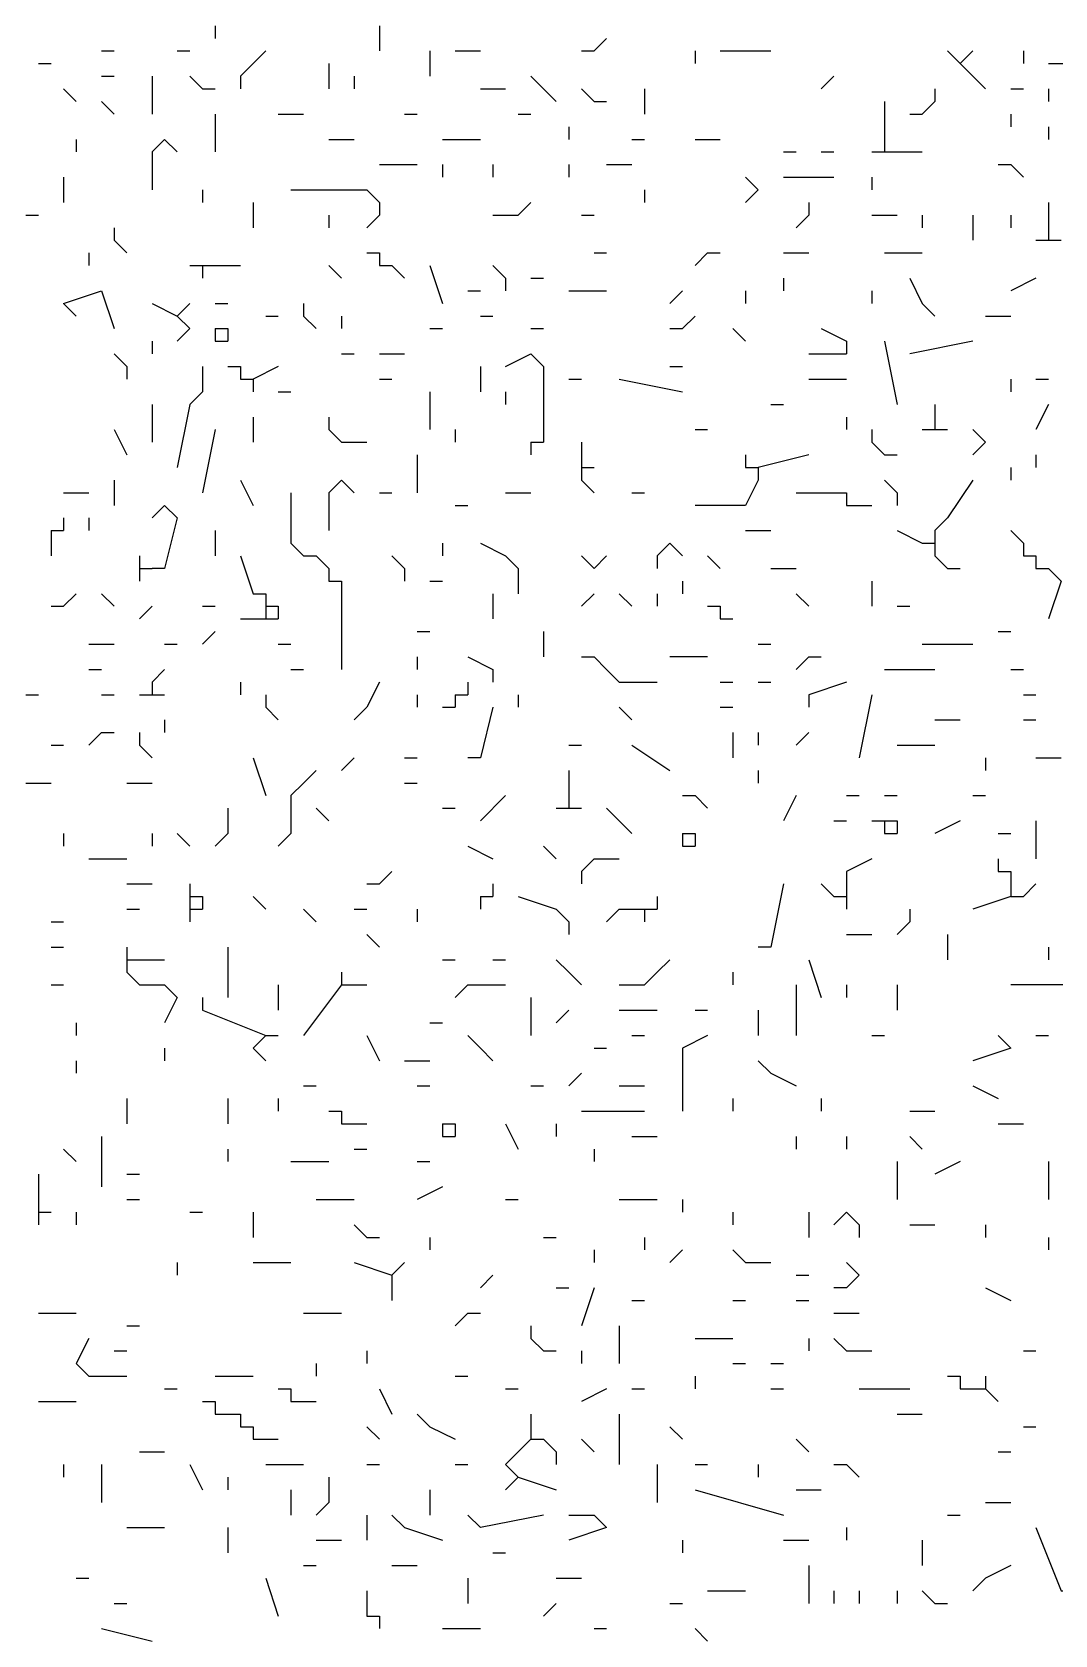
# Model space of a CAD drawing. Header units: inches. Extents: x 0 to 7.16, y 0 to 9.76.
# Drawn here: x 1.645 to 2.455, y 4.625 to 5.895 of the extents above; entities that cross this region are included whole.
import ezdxf

# ---------------------------------------------------------------- set-up
doc = ezdxf.new("R2010")
doc.units = ezdxf.units.IN
doc.header["$MEASUREMENT"] = 0

# ---------------------------------------------------------------- blocks, each defined once
blk = doc.blocks.new('drevoo')
at = {"linetype": 'Continuous'}
for points in [[(182.9402, -561.7101), (182.9402, -561.7201)], [(183.0702, -561.7101), (183.0702, -561.7301)], [(183.2502, -561.7201), (183.2402, -561.7301)], [(182.8502, -561.7301), (182.8602, -561.7301)], [(182.9102, -561.7301), (182.9202, -561.7301)], [(182.9802, -561.7301), (182.9702, -561.7401)], [(183.1102, -561.7301), (183.1102, -561.7501)], [(183.1302, -561.7301), (183.1502, -561.7301)], [(183.2302, -561.7301), (183.2402, -561.7301)], [(183.3202, -561.7301), (183.3202, -561.7401)], [(183.3402, -561.7301), (183.3802, -561.7301)], [(183.5202, -561.7301), (183.5302, -561.7401)], [(183.5402, -561.7301), (183.5302, -561.7401)], [(183.5802, -561.7301), (183.5802, -561.7401)], [(182.8002, -561.7401), (182.8102, -561.7401)], [(182.9702, -561.7401), (182.9602, -561.7501)], [(183.0302, -561.7401), (183.0302, -561.7601)], [(183.5302, -561.7401), (183.5402, -561.7501)], [(183.6002, -561.7401), (183.6202, -561.7401)], [(182.8502, -561.7501), (182.8602, -561.7501)], [(182.8902, -561.7501), (182.8902, -561.7801)], [(182.9202, -561.7501), (182.9302, -561.7601)], [(182.9602, -561.7501), (182.9602, -561.7601)], [(183.0502, -561.7501), (183.0502, -561.7601)], [(183.1902, -561.7501), (183.2002, -561.7601)], [(183.4302, -561.7501), (183.4202, -561.7601)], [(183.5402, -561.7501), (183.5502, -561.7601)], [(182.8202, -561.7601), (182.8302, -561.7701)], [(182.8502, -561.7701), (182.8602, -561.7801)], [(182.9302, -561.7601), (182.9402, -561.7601)], [(183.1502, -561.7601), (183.1702, -561.7601)], [(183.2002, -561.7601), (183.2102, -561.7701)], [(183.2302, -561.7601), (183.2402, -561.7701)], [(183.2402, -561.7701), (183.2502, -561.7701)], [(183.2802, -561.7601), (183.2802, -561.7801)], [(183.4702, -561.7701), (183.4702, -561.8001)], [(183.5102, -561.7701), (183.5002, -561.7801)], [(183.5102, -561.7601), (183.5102, -561.7701)], [(183.5702, -561.7601), (183.5802, -561.7601)], [(183.6002, -561.7601), (183.6002, -561.7701)], [(182.9402, -561.7801), (182.9402, -561.8101)], [(182.9902, -561.7801), (183.0102, -561.7801)], [(183.0902, -561.7801), (183.1002, -561.7801)], [(183.1802, -561.7801), (183.1902, -561.7801)], [(183.4902, -561.7801), (183.5002, -561.7801)], [(183.5702, -561.7801), (183.5702, -561.7901)], [(183.2202, -561.7901), (183.2202, -561.8001)], [(183.6002, -561.7901), (183.6002, -561.8001)], [(182.8302, -561.8001), (182.8302, -561.8101)], [(182.9002, -561.8001), (182.8902, -561.8101)], [(182.9002, -561.8001), (182.9102, -561.8101)], [(183.0302, -561.8001), (183.0502, -561.8001)], [(183.1202, -561.8001), (183.1502, -561.8001)], [(183.2702, -561.8001), (183.2802, -561.8001)], [(183.3202, -561.8001), (183.3402, -561.8001)], [(183.4702, -561.8001), (183.4702, -561.8101)], [(182.8902, -561.8101), (182.8902, -561.8401)], [(183.0702, -561.8201), (183.1002, -561.8201)], [(183.1202, -561.8201), (183.1202, -561.8301)], [(183.1602, -561.8201), (183.1602, -561.8301)], [(183.2202, -561.8201), (183.2202, -561.8301)], [(183.2502, -561.8201), (183.2702, -561.8201)], [(183.3902, -561.8101), (183.4002, -561.8101)], [(183.4202, -561.8101), (183.4302, -561.8101)], [(183.4602, -561.8101), (183.4702, -561.8101)], [(183.4702, -561.8101), (183.4802, -561.8101)], [(183.4802, -561.8101), (183.5002, -561.8101)], [(183.5602, -561.8201), (183.5702, -561.8201)], [(183.5702, -561.8201), (183.5802, -561.8301)], [(182.8202, -561.8301), (182.8202, -561.8501)], [(183.3602, -561.8301), (183.3702, -561.8401)], [(183.3902, -561.8301), (183.4302, -561.8301)], [(183.4602, -561.8301), (183.4602, -561.8401)], [(182.9302, -561.8401), (182.9302, -561.8501)], [(183.0002, -561.8401), (183.0602, -561.8401), (183.0702, -561.8501), (183.0702, -561.8601)], [(183.2802, -561.8401), (183.2802, -561.8501)], [(183.3702, -561.8401), (183.3602, -561.8501)], [(182.7902, -561.8601), (182.8002, -561.8601)], [(182.9702, -561.8501), (182.9702, -561.8701)], [(183.0302, -561.8601), (183.0302, -561.8701)], [(183.0702, -561.8601), (183.0602, -561.8701)], [(183.1602, -561.8601), (183.1802, -561.8601)], [(183.1902, -561.8501), (183.1802, -561.8601)], [(183.2302, -561.8601), (183.2402, -561.8601)], [(183.4102, -561.8601), (183.4002, -561.8701)], [(183.4102, -561.8501), (183.4102, -561.8601)], [(183.4602, -561.8601), (183.4802, -561.8601)], [(183.5002, -561.8601), (183.5002, -561.8701)], [(183.5402, -561.8601), (183.5402, -561.8801)], [(183.5702, -561.8601), (183.5702, -561.8701)], [(183.6002, -561.8501), (183.6002, -561.8701)], [(182.8602, -561.8701), (182.8602, -561.8801)], [(183.6002, -561.8701), (183.6002, -561.8801)], [(182.8602, -561.8801), (182.8702, -561.8901)], [(183.5902, -561.8801), (183.6002, -561.8801)], [(183.6002, -561.8801), (183.6102, -561.8801)], [(182.8402, -561.8901), (182.8402, -561.9001)], [(183.0602, -561.8901), (183.0702, -561.8901)], [(183.0702, -561.8901), (183.0702, -561.9001)], [(183.2402, -561.8901), (183.2502, -561.8901)], [(183.3302, -561.8901), (183.3202, -561.9001)], [(183.3302, -561.8901), (183.3402, -561.8901)], [(183.3902, -561.8901), (183.4102, -561.8901)], [(183.4702, -561.8901), (183.5002, -561.8901)], [(182.9202, -561.9001), (182.9302, -561.9001)], [(182.9302, -561.9001), (182.9302, -561.9101)], [(182.9302, -561.9001), (182.9402, -561.9001)], [(182.9402, -561.9001), (182.9602, -561.9001)], [(183.0302, -561.9001), (183.0402, -561.9101)], [(183.0702, -561.9001), (183.0802, -561.9001)], [(183.0802, -561.9001), (183.0902, -561.9101)], [(183.1102, -561.9001), (183.1202, -561.9301)], [(183.1602, -561.9001), (183.1702, -561.9101)], [(183.1702, -561.9101), (183.1702, -561.9201)], [(183.1902, -561.9101), (183.2002, -561.9101)], [(183.3902, -561.9101), (183.3902, -561.9201)], [(183.4902, -561.9101), (183.5002, -561.9301)], [(183.5902, -561.9101), (183.5702, -561.9201)], [(182.8302, -561.9401), (182.8202, -561.9301), (182.8502, -561.9201), (182.8602, -561.9501)], [(183.1402, -561.9201), (183.1502, -561.9201)], [(183.2202, -561.9201), (183.2502, -561.9201)], [(183.3102, -561.9201), (183.3002, -561.9301)], [(183.3602, -561.9201), (183.3602, -561.9301)], [(183.4602, -561.9201), (183.4602, -561.9301)], [(182.8902, -561.9301), (182.9102, -561.9401)], [(182.9202, -561.9301), (182.9102, -561.9401)], [(182.9402, -561.9301), (182.9502, -561.9301)], [(183.0102, -561.9301), (183.0102, -561.9401)], [(183.5002, -561.9301), (183.5102, -561.9401)], [(182.9102, -561.9401), (182.9202, -561.9501)], [(182.9802, -561.9401), (182.9902, -561.9401)], [(183.0102, -561.9401), (183.0202, -561.9501)], [(183.0402, -561.9401), (183.0402, -561.9501)], [(183.1502, -561.9401), (183.1602, -561.9401)], [(183.3202, -561.9401), (183.3102, -561.9501)], [(183.5502, -561.9401), (183.5702, -561.9401)], [(182.8902, -561.9601), (182.8902, -561.9701)], [(182.9202, -561.9501), (182.9102, -561.9601)], [(182.9402, -561.9501), (182.9402, -561.9601)], [(182.9402, -561.9501), (182.9502, -561.9501)], [(182.9402, -561.9601), (182.9502, -561.9601)], [(182.9502, -561.9501), (182.9502, -561.9601)], [(183.1102, -561.9501), (183.1202, -561.9501)], [(183.1902, -561.9501), (183.2002, -561.9501)], [(183.3002, -561.9501), (183.3102, -561.9501)], [(183.3502, -561.9501), (183.3602, -561.9601)], [(183.4202, -561.9501), (183.4402, -561.9601)], [(183.4402, -561.9601), (183.4402, -561.9701)], [(183.4702, -561.9601), (183.4802, -562.0101)], [(183.5402, -561.9601), (183.4902, -561.9701)], [(182.8602, -561.9701), (182.8702, -561.9801)], [(183.0402, -561.9701), (183.0502, -561.9701)], [(183.0702, -561.9701), (183.0902, -561.9701)], [(183.1702, -561.9801), (183.1902, -561.9701), (183.2002, -561.9801), (183.2002, -562.0301)], [(183.4102, -561.9701), (183.4302, -561.9701)], [(183.4302, -561.9701), (183.4402, -561.9701)], [(182.8702, -561.9801), (182.8702, -561.9901)], [(182.9302, -561.9801), (182.9302, -562.0001)], [(182.9502, -561.9801), (182.9602, -561.9801)], [(182.9602, -561.9801), (182.9602, -561.9901)], [(182.9902, -561.9801), (182.9702, -561.9901)], [(183.1502, -561.9801), (183.1502, -562.0001)], [(183.3002, -561.9801), (183.3102, -561.9801)], [(182.9302, -562.0001), (182.9202, -562.0101)], [(182.9602, -561.9901), (182.9702, -561.9901)], [(182.9702, -561.9901), (182.9702, -562.0001)], [(182.9902, -562.0001), (183.0002, -562.0001)], [(183.0702, -561.9901), (183.0802, -561.9901)], [(183.1102, -562.0001), (183.1102, -562.0301)], [(183.1702, -562.0001), (183.1702, -562.0101)], [(183.2202, -561.9901), (183.2302, -561.9901)], [(183.2602, -561.9901), (183.3102, -562.0001)], [(183.4102, -561.9901), (183.4402, -561.9901)], [(183.5702, -561.9901), (183.5702, -562.0001)], [(183.5902, -561.9901), (183.6002, -561.9901)], [(182.8902, -562.0101), (182.8902, -562.0401)], [(182.9202, -562.0101), (182.9102, -562.0601)], [(183.3802, -562.0101), (183.3902, -562.0101)], [(183.5102, -562.0101), (183.5102, -562.0201)], [(183.6002, -562.0101), (183.5902, -562.0301)], [(182.9702, -562.0201), (182.9702, -562.0401)], [(183.0302, -562.0201), (183.0302, -562.0301)], [(183.4402, -562.0201), (183.4402, -562.0301)], [(183.5102, -562.0201), (183.5102, -562.0301)], [(182.8602, -562.0301), (182.8702, -562.0501)], [(182.9402, -562.0301), (182.9302, -562.0801)], [(183.0302, -562.0301), (183.0402, -562.0401)], [(183.1302, -562.0301), (183.1302, -562.0401)], [(183.2002, -562.0301), (183.2002, -562.0401)], [(183.3202, -562.0301), (183.3302, -562.0301)], [(183.4602, -562.0301), (183.4602, -562.0401)], [(183.5002, -562.0301), (183.5102, -562.0301)], [(183.5102, -562.0301), (183.5202, -562.0301)], [(183.5402, -562.0301), (183.5502, -562.0401)], [(183.0402, -562.0401), (183.0602, -562.0401)], [(183.1002, -562.0501), (183.1002, -562.0801)], [(183.1902, -562.0401), (183.1902, -562.0501)], [(183.1902, -562.0401), (183.2002, -562.0401)], [(183.2302, -562.0401), (183.2302, -562.0501)], [(183.2302, -562.0501), (183.2302, -562.0601)], [(183.3602, -562.0501), (183.3602, -562.0601)], [(183.4102, -562.0501), (183.3702, -562.0601)], [(183.4602, -562.0401), (183.4702, -562.0501)], [(183.4702, -562.0501), (183.4802, -562.0501)], [(183.5502, -562.0401), (183.5402, -562.0501)], [(183.5902, -562.0501), (183.5902, -562.0601)], [(183.2302, -562.0601), (183.2302, -562.0701)], [(183.2302, -562.0601), (183.2402, -562.0601)], [(183.3602, -562.0601), (183.3702, -562.0601)], [(183.3702, -562.0601), (183.3702, -562.0701)], [(183.5702, -562.0601), (183.5702, -562.0701)], [(182.8602, -562.0701), (182.8602, -562.0901)], [(182.9602, -562.0701), (182.9702, -562.0901)], [(183.0402, -562.0701), (183.0302, -562.0801)], [(183.0402, -562.0701), (183.0502, -562.0801)], [(183.2302, -562.0701), (183.2402, -562.0801)], [(183.3702, -562.0701), (183.3602, -562.0901), (183.3202, -562.0901)], [(183.4702, -562.0701), (183.4802, -562.0801)], [(183.5402, -562.0701), (183.5202, -562.1001)], [(182.8202, -562.0801), (182.8402, -562.0801)], [(183.0002, -562.0801), (183.0002, -562.1201)], [(183.0302, -562.0801), (183.0302, -562.1101)], [(183.0702, -562.0801), (183.0802, -562.0801)], [(183.1702, -562.0801), (183.1902, -562.0801)], [(183.2702, -562.0801), (183.2802, -562.0801)], [(183.4002, -562.0801), (183.4302, -562.0801)], [(183.4302, -562.0801), (183.4402, -562.0801)], [(183.4402, -562.0801), (183.4402, -562.0901)], [(183.4802, -562.0801), (183.4802, -562.0901)], [(182.8202, -562.1001), (182.8202, -562.1101)], [(182.8402, -562.1001), (182.8402, -562.1101)], [(182.9002, -562.0901), (182.9102, -562.1001), (182.9002, -562.1401), (182.8902, -562.1401)], [(182.9002, -562.0901), (182.8902, -562.1001)], [(183.1302, -562.0901), (183.1402, -562.0901)], [(183.4402, -562.0901), (183.4502, -562.0901)], [(183.4502, -562.0901), (183.4602, -562.0901)], [(183.5202, -562.1001), (183.5102, -562.1101)], [(182.8102, -562.1101), (182.8102, -562.1201)], [(182.8102, -562.1101), (182.8202, -562.1101)], [(182.9402, -562.1101), (182.9402, -562.1301)], [(183.3602, -562.1101), (183.3802, -562.1101)], [(183.4802, -562.1101), (183.5002, -562.1201)], [(183.5102, -562.1101), (183.5102, -562.1201)], [(183.5702, -562.1101), (183.5802, -562.1201)], [(182.8102, -562.1201), (182.8102, -562.1301)], [(183.0002, -562.1201), (183.0102, -562.1301)], [(183.1202, -562.1201), (183.1202, -562.1301)], [(183.1502, -562.1201), (183.1702, -562.1301)], [(183.3002, -562.1201), (183.2902, -562.1301)], [(183.3002, -562.1201), (183.3102, -562.1301)], [(183.5002, -562.1201), (183.5102, -562.1201)], [(183.5102, -562.1201), (183.5102, -562.1301)], [(183.5802, -562.1201), (183.5802, -562.1301)], [(182.8802, -562.1301), (182.8802, -562.1401)], [(182.9602, -562.1301), (182.9702, -562.1601)], [(183.0102, -562.1301), (183.0202, -562.1301)], [(183.0202, -562.1301), (183.0302, -562.1401)], [(183.0802, -562.1301), (183.0902, -562.1401)], [(183.1702, -562.1301), (183.1802, -562.1401)], [(183.2302, -562.1301), (183.2402, -562.1401)], [(183.2502, -562.1301), (183.2402, -562.1401)], [(183.2902, -562.1301), (183.2902, -562.1401)], [(183.3302, -562.1301), (183.3402, -562.1401)], [(183.5102, -562.1301), (183.5202, -562.1401)], [(183.5802, -562.1301), (183.5902, -562.1301)], [(183.5902, -562.1301), (183.5902, -562.1401)], [(182.8802, -562.1401), (182.8802, -562.1501)], [(182.8802, -562.1401), (182.8902, -562.1401)], [(183.0302, -562.1401), (183.0302, -562.1501)], [(183.0302, -562.1501), (183.0402, -562.1501)], [(183.0402, -562.1501), (183.0402, -562.1601)], [(183.0902, -562.1401), (183.0902, -562.1501)], [(183.1102, -562.1501), (183.1202, -562.1501)], [(183.1802, -562.1401), (183.1802, -562.1601)], [(183.3102, -562.1501), (183.3102, -562.1601)], [(183.3802, -562.1401), (183.4002, -562.1401)], [(183.4602, -562.1501), (183.4602, -562.1701)], [(183.5202, -562.1401), (183.5302, -562.1401)], [(183.5902, -562.1401), (183.6002, -562.1401)], [(183.6002, -562.1401), (183.6102, -562.1501)], [(183.6102, -562.1501), (183.6002, -562.1801)], [(182.8302, -562.1601), (182.8202, -562.1701)], [(182.8502, -562.1601), (182.8602, -562.1701)], [(182.9702, -562.1601), (182.9802, -562.1601)], [(182.9802, -562.1601), (182.9802, -562.1701)], [(183.0402, -562.1601), (183.0402, -562.2201)], [(183.1602, -562.1601), (183.1602, -562.1801)], [(183.2402, -562.1601), (183.2302, -562.1701)], [(183.2602, -562.1601), (183.2702, -562.1701)], [(183.2902, -562.1601), (183.2902, -562.1701)], [(183.4002, -562.1601), (183.4102, -562.1701)], [(182.8102, -562.1701), (182.8202, -562.1701)], [(182.8902, -562.1701), (182.8802, -562.1801)], [(182.9302, -562.1701), (182.9402, -562.1701)], [(182.9802, -562.1701), (182.9802, -562.1801)], [(182.9802, -562.1701), (182.9902, -562.1701)], [(182.9902, -562.1701), (182.9902, -562.1801)], [(183.3302, -562.1701), (183.3402, -562.1701)], [(183.3402, -562.1701), (183.3402, -562.1801)], [(183.4802, -562.1701), (183.4902, -562.1701)], [(182.9402, -562.1901), (182.9302, -562.2001)], [(182.9602, -562.1801), (182.9702, -562.1801)], [(182.9702, -562.1801), (182.9802, -562.1801)], [(182.9802, -562.1801), (182.9902, -562.1801)], [(183.1002, -562.1901), (183.1102, -562.1901)], [(183.2002, -562.1901), (183.2002, -562.2101)], [(183.3402, -562.1801), (183.3502, -562.1801)], [(183.5602, -562.1901), (183.5702, -562.1901)], [(182.8402, -562.2001), (182.8602, -562.2001)], [(182.9002, -562.2001), (182.9102, -562.2001)], [(182.9902, -562.2001), (183.0002, -562.2001)], [(183.3702, -562.2001), (183.3802, -562.2001)], [(183.5002, -562.2001), (183.5402, -562.2001)], [(183.1002, -562.2101), (183.1002, -562.2201)], [(183.1402, -562.2101), (183.1602, -562.2201), (183.1602, -562.2301)], [(183.2302, -562.2101), (183.2402, -562.2101)], [(183.2402, -562.2101), (183.2502, -562.2201)], [(183.3302, -562.2101), (183.3002, -562.2101)], [(183.4102, -562.2101), (183.4002, -562.2201)], [(183.4102, -562.2101), (183.4202, -562.2101)], [(182.8402, -562.2201), (182.8502, -562.2201)], [(182.9002, -562.2201), (182.8902, -562.2301)], [(183.0002, -562.2201), (183.0102, -562.2201)], [(183.2502, -562.2201), (183.2602, -562.2301)], [(183.4702, -562.2201), (183.5102, -562.2201)], [(183.5702, -562.2201), (183.5802, -562.2201)], [(182.7902, -562.2401), (182.8002, -562.2401)], [(182.8502, -562.2401), (182.8602, -562.2401)], [(182.8802, -562.2401), (182.8902, -562.2401)], [(182.8902, -562.2301), (182.8902, -562.2401)], [(182.8902, -562.2401), (182.9002, -562.2401)], [(182.9602, -562.2301), (182.9602, -562.2401)], [(182.9802, -562.2401), (182.9802, -562.2501)], [(183.0702, -562.2301), (183.0602, -562.2501)], [(183.1002, -562.2401), (183.1002, -562.2501)], [(183.1302, -562.2401), (183.1302, -562.2501)], [(183.1302, -562.2401), (183.1402, -562.2401)], [(183.1402, -562.2301), (183.1402, -562.2401)], [(183.1802, -562.2401), (183.1802, -562.2501)], [(183.2602, -562.2301), (183.2902, -562.2301)], [(183.3402, -562.2301), (183.3502, -562.2301)], [(183.3702, -562.2301), (183.3802, -562.2301)], [(183.4402, -562.2301), (183.4102, -562.2401), (183.4102, -562.2501)], [(183.4602, -562.2401), (183.4502, -562.2901)], [(183.5802, -562.2401), (183.5902, -562.2401)], [(182.9802, -562.2501), (182.9902, -562.2601)], [(183.0602, -562.2501), (183.0502, -562.2601)], [(183.1202, -562.2501), (183.1302, -562.2501)], [(183.1602, -562.2501), (183.1502, -562.2901), (183.1402, -562.2901)], [(183.2602, -562.2501), (183.2702, -562.2601)], [(183.3402, -562.2501), (183.3502, -562.2501)], [(182.9002, -562.2601), (182.9002, -562.2701)], [(183.5102, -562.2601), (183.5302, -562.2601)], [(183.5802, -562.2601), (183.5902, -562.2601)], [(182.8502, -562.2701), (182.8402, -562.2801)], [(182.8502, -562.2701), (182.8602, -562.2701)], [(182.8802, -562.2701), (182.8802, -562.2801)], [(183.3502, -562.2701), (183.3502, -562.2901)], [(183.3702, -562.2701), (183.3702, -562.2801)], [(183.4102, -562.2701), (183.4002, -562.2801)], [(182.8102, -562.2801), (182.8202, -562.2801)], [(182.8802, -562.2801), (182.8902, -562.2901)], [(182.9702, -562.2901), (182.9802, -562.3201)], [(183.0502, -562.2901), (183.0402, -562.3001)], [(183.0902, -562.2901), (183.1002, -562.2901)], [(183.2202, -562.2801), (183.2302, -562.2801)], [(183.2702, -562.2801), (183.3002, -562.3001)], [(183.4802, -562.2801), (183.5102, -562.2801)], [(183.5502, -562.2901), (183.5502, -562.3001)], [(183.5902, -562.2901), (183.6102, -562.2901)], [(183.0202, -562.3001), (183.0102, -562.3101)], [(183.2202, -562.3001), (183.2202, -562.3201)], [(183.3702, -562.3001), (183.3702, -562.3101)], [(182.7902, -562.3101), (182.8102, -562.3101)], [(182.8702, -562.3101), (182.8902, -562.3101)], [(183.0102, -562.3101), (183.0002, -562.3201)], [(183.0902, -562.3101), (183.1002, -562.3101)], [(182.9502, -562.3301), (182.9502, -562.3501)], [(183.0002, -562.3201), (183.0002, -562.3501)], [(183.0202, -562.3301), (183.0302, -562.3401)], [(183.1202, -562.3301), (183.1302, -562.3301)], [(183.1702, -562.3201), (183.1502, -562.3401)], [(183.2102, -562.3301), (183.2202, -562.3301)], [(183.2202, -562.3201), (183.2202, -562.3301)], [(183.2202, -562.3301), (183.2302, -562.3301)], [(183.2502, -562.3301), (183.2602, -562.3401)], [(183.3102, -562.3201), (183.3202, -562.3201)], [(183.3202, -562.3201), (183.3302, -562.3301)], [(183.4002, -562.3201), (183.3902, -562.3401)], [(183.4402, -562.3201), (183.4502, -562.3201)], [(183.4702, -562.3201), (183.4802, -562.3201)], [(183.5402, -562.3201), (183.5502, -562.3201)], [(183.2602, -562.3401), (183.2702, -562.3501)], [(183.4302, -562.3401), (183.4402, -562.3401)], [(183.4602, -562.3401), (183.4702, -562.3401)], [(183.4702, -562.3401), (183.4702, -562.3501)], [(183.4702, -562.3401), (183.4802, -562.3401)], [(183.4802, -562.3401), (183.4802, -562.3501)], [(183.5302, -562.3401), (183.5102, -562.3501)], [(183.5902, -562.3401), (183.5902, -562.3701)], [(182.8202, -562.3501), (182.8202, -562.3601)], [(182.8902, -562.3501), (182.8902, -562.3601)], [(182.9102, -562.3501), (182.9202, -562.3601)], [(182.9502, -562.3501), (182.9402, -562.3601)], [(183.0002, -562.3501), (182.9902, -562.3601)], [(183.3102, -562.3501), (183.3102, -562.3601)], [(183.3102, -562.3501), (183.3202, -562.3501)], [(183.3202, -562.3501), (183.3202, -562.3601)], [(183.4702, -562.3501), (183.4802, -562.3501)], [(183.5602, -562.3501), (183.5702, -562.3501)], [(183.1402, -562.3601), (183.1602, -562.3701)], [(183.2002, -562.3601), (183.2102, -562.3701)], [(183.3102, -562.3601), (183.3202, -562.3601)], [(182.8402, -562.3701), (182.8702, -562.3701)], [(183.0802, -562.3801), (183.0702, -562.3901)], [(183.2402, -562.3701), (183.2302, -562.3801)], [(183.2302, -562.3801), (183.2302, -562.3901)], [(183.2402, -562.3701), (183.2602, -562.3701)], [(183.4602, -562.3701), (183.4402, -562.3801), (183.4402, -562.3901)], [(183.5602, -562.3701), (183.5602, -562.3801)], [(183.5602, -562.3801), (183.5702, -562.3801)], [(183.5702, -562.3801), (183.5702, -562.3901)], [(182.8702, -562.3901), (182.8902, -562.3901)], [(182.9202, -562.3901), (182.9202, -562.4001)], [(183.0602, -562.3901), (183.0702, -562.3901)], [(183.1602, -562.3901), (183.1602, -562.4001)], [(183.3902, -562.3901), (183.3802, -562.4401), (183.3702, -562.4401)], [(183.4202, -562.3901), (183.4302, -562.4001)], [(183.4402, -562.3901), (183.4402, -562.4001)], [(183.5702, -562.3901), (183.5702, -562.4001)], [(183.5902, -562.3901), (183.5802, -562.4001)], [(182.9202, -562.4001), (182.9202, -562.4101)], [(182.9202, -562.4001), (182.9302, -562.4001)], [(182.9302, -562.4001), (182.9302, -562.4101)], [(182.9702, -562.4001), (182.9802, -562.4101)], [(183.1502, -562.4001), (183.1502, -562.4101)], [(183.1502, -562.4001), (183.1602, -562.4001)], [(183.1802, -562.4001), (183.2102, -562.4101)], [(183.2902, -562.4001), (183.2902, -562.4101)], [(183.4302, -562.4001), (183.4402, -562.4001)], [(183.4402, -562.4001), (183.4402, -562.4101)], [(183.5702, -562.4001), (183.5402, -562.4101)], [(183.5702, -562.4001), (183.5802, -562.4001)], [(182.8702, -562.4101), (182.8802, -562.4101)], [(182.9202, -562.4101), (182.9202, -562.4201)], [(182.9202, -562.4101), (182.9302, -562.4101)], [(183.0102, -562.4101), (183.0202, -562.4201)], [(183.0502, -562.4101), (183.0602, -562.4101)], [(183.1002, -562.4101), (183.1002, -562.4201)], [(183.2102, -562.4101), (183.2202, -562.4201)], [(183.2602, -562.4101), (183.2502, -562.4201)], [(183.2602, -562.4101), (183.2702, -562.4101)], [(183.2702, -562.4101), (183.2802, -562.4101)], [(183.2802, -562.4101), (183.2802, -562.4201)], [(183.2802, -562.4101), (183.2902, -562.4101)], [(183.4902, -562.4101), (183.4902, -562.4201)], [(182.8102, -562.4201), (182.8202, -562.4201)], [(183.0602, -562.4301), (183.0702, -562.4401)], [(183.2202, -562.4201), (183.2202, -562.4301)], [(183.4402, -562.4301), (183.4602, -562.4301)], [(183.4902, -562.4201), (183.4802, -562.4301)], [(183.5202, -562.4301), (183.5202, -562.4501)], [(182.8102, -562.4401), (182.8202, -562.4401)], [(182.8702, -562.4401), (182.8702, -562.4501)], [(182.9502, -562.4401), (182.9502, -562.4801)], [(183.6002, -562.4401), (183.6002, -562.4501)], [(182.8702, -562.4501), (182.8702, -562.4601)], [(182.8702, -562.4501), (182.8802, -562.4501)], [(182.8802, -562.4501), (182.9002, -562.4501)], [(183.1202, -562.4501), (183.1302, -562.4501)], [(183.1602, -562.4501), (183.1702, -562.4501)], [(183.2102, -562.4501), (183.2202, -562.4601)], [(183.3002, -562.4501), (183.2902, -562.4601)], [(183.4102, -562.4501), (183.4202, -562.4801)], [(182.8102, -562.4701), (182.8202, -562.4701)], [(182.8702, -562.4601), (182.8802, -562.4701)], [(182.8802, -562.4701), (182.9002, -562.4701)], [(182.9002, -562.4701), (182.9102, -562.4801)], [(182.9902, -562.4701), (182.9902, -562.4901)], [(183.0402, -562.4701), (183.0102, -562.5101)], [(183.0402, -562.4601), (183.0402, -562.4701)], [(183.0402, -562.4701), (183.0502, -562.4701)], [(183.0502, -562.4701), (183.0602, -562.4701)], [(183.1402, -562.4701), (183.1302, -562.4801)], [(183.1402, -562.4701), (183.1702, -562.4701)], [(183.2202, -562.4601), (183.2302, -562.4701)], [(183.2602, -562.4701), (183.2802, -562.4701)], [(183.2902, -562.4601), (183.2802, -562.4701)], [(183.3502, -562.4601), (183.3502, -562.4701)], [(183.4002, -562.4701), (183.4002, -562.5101)], [(183.4402, -562.4701), (183.4402, -562.4801)], [(183.4802, -562.4701), (183.4802, -562.4901)], [(183.6302, -562.4701), (183.5702, -562.4701)], [(182.9102, -562.4801), (182.9002, -562.5001)], [(182.9302, -562.4801), (182.9302, -562.4901), (182.9802, -562.5101)], [(183.1902, -562.4801), (183.1902, -562.5101)], [(183.2202, -562.4901), (183.2102, -562.5001)], [(183.2602, -562.4901), (183.2902, -562.4901)], [(183.3202, -562.4901), (183.3302, -562.4901)], [(183.3702, -562.4901), (183.3702, -562.5101)], [(182.8302, -562.5001), (182.8302, -562.5101)], [(183.1102, -562.5001), (183.1202, -562.5001)], [(182.9002, -562.5201), (182.9002, -562.5301)], [(182.9802, -562.5101), (182.9702, -562.5201), (182.9802, -562.5301)], [(182.9802, -562.5101), (182.9902, -562.5101)], [(183.0602, -562.5101), (183.0702, -562.5301)], [(183.1402, -562.5101), (183.1502, -562.5201)], [(183.1502, -562.5201), (183.1602, -562.5301)], [(183.2402, -562.5201), (183.2502, -562.5201)], [(183.2702, -562.5101), (183.2802, -562.5101)], [(183.3302, -562.5101), (183.3102, -562.5201), (183.3102, -562.5701)], [(183.4602, -562.5101), (183.4702, -562.5101)], [(183.5702, -562.5201), (183.5402, -562.5301)], [(183.5602, -562.5101), (183.5702, -562.5201)], [(183.5902, -562.5101), (183.6002, -562.5101)], [(182.8302, -562.5301), (182.8302, -562.5401)], [(183.0902, -562.5301), (183.1102, -562.5301)], [(183.3702, -562.5301), (183.3802, -562.5401)], [(183.2302, -562.5401), (183.2202, -562.5501)], [(183.3802, -562.5401), (183.4002, -562.5501)], [(183.0102, -562.5501), (183.0202, -562.5501)], [(183.1002, -562.5501), (183.1102, -562.5501)], [(183.1902, -562.5501), (183.2002, -562.5501)], [(183.2602, -562.5501), (183.2802, -562.5501)], [(183.5402, -562.5501), (183.5602, -562.5601)], [(182.8702, -562.5601), (182.8702, -562.5801)], [(182.9502, -562.5601), (182.9502, -562.5801)], [(182.9902, -562.5601), (182.9902, -562.5701)], [(183.0302, -562.5701), (183.0402, -562.5701)], [(183.0402, -562.5701), (183.0402, -562.5801)], [(183.2302, -562.5701), (183.2802, -562.5701)], [(183.3502, -562.5601), (183.3502, -562.5701)], [(183.4202, -562.5601), (183.4202, -562.5701)], [(183.4902, -562.5701), (183.5102, -562.5701)], [(183.0402, -562.5801), (183.0502, -562.5801)], [(183.0502, -562.5801), (183.0602, -562.5801)], [(183.1202, -562.5801), (183.1202, -562.5901)], [(183.1202, -562.5801), (183.1302, -562.5801)], [(183.1302, -562.5801), (183.1302, -562.5901)], [(183.1702, -562.5801), (183.1802, -562.6001)], [(183.2102, -562.5801), (183.2102, -562.5901)], [(183.5602, -562.5801), (183.5802, -562.5801)], [(182.8502, -562.5901), (182.8502, -562.6301)], [(183.1202, -562.5901), (183.1302, -562.5901)], [(183.2702, -562.5901), (183.2902, -562.5901)], [(183.4002, -562.5901), (183.4002, -562.6001)], [(183.4402, -562.5901), (183.4402, -562.6001)], [(183.4902, -562.5901), (183.5002, -562.6001)], [(182.8202, -562.6001), (182.8302, -562.6101)], [(182.9502, -562.6001), (182.9502, -562.6101)], [(183.0502, -562.6001), (183.0602, -562.6001)], [(183.2402, -562.6001), (183.2402, -562.6101)], [(182.8002, -562.6201), (182.8002, -562.6401)], [(182.8702, -562.6201), (182.8802, -562.6201)], [(183.0002, -562.6101), (183.0302, -562.6101)], [(183.1002, -562.6101), (183.1102, -562.6101)], [(183.4802, -562.6101), (183.4802, -562.6401)], [(183.5302, -562.6101), (183.5102, -562.6201)], [(183.6002, -562.6101), (183.6002, -562.6401)], [(183.1202, -562.6301), (183.1002, -562.6401)], [(182.8002, -562.6401), (182.8002, -562.6501)], [(182.8702, -562.6401), (182.8802, -562.6401)], [(183.0202, -562.6401), (183.0502, -562.6401)], [(183.1702, -562.6401), (183.1802, -562.6401)], [(183.2602, -562.6401), (183.2902, -562.6401)], [(183.3102, -562.6401), (183.3102, -562.6501)], [(182.8002, -562.6501), (182.8002, -562.6601)], [(182.8002, -562.6501), (182.8102, -562.6501)], [(182.8302, -562.6501), (182.8302, -562.6601)], [(182.9202, -562.6501), (182.9302, -562.6501)], [(182.9702, -562.6501), (182.9702, -562.6701)], [(183.0502, -562.6601), (183.0602, -562.6701)], [(183.3502, -562.6501), (183.3502, -562.6601)], [(183.4102, -562.6501), (183.4102, -562.6701)], [(183.4402, -562.6501), (183.4302, -562.6601)], [(183.4402, -562.6501), (183.4502, -562.6601)], [(183.4502, -562.6601), (183.4502, -562.6701)], [(183.4902, -562.6601), (183.5102, -562.6601)], [(183.5502, -562.6601), (183.5502, -562.6701)], [(183.0602, -562.6701), (183.0702, -562.6701)], [(183.1102, -562.6701), (183.1102, -562.6801)], [(183.2002, -562.6701), (183.2102, -562.6701)], [(183.2802, -562.6701), (183.2802, -562.6801)], [(183.6002, -562.6701), (183.6002, -562.6801)], [(183.2402, -562.6801), (183.2402, -562.6901)], [(183.3102, -562.6801), (183.3002, -562.6901)], [(183.3502, -562.6801), (183.3602, -562.6901)], [(182.9102, -562.6901), (182.9102, -562.7001)], [(182.9702, -562.6901), (183.0002, -562.6901)], [(183.0502, -562.6901), (183.0802, -562.7001)], [(183.0902, -562.6901), (183.0802, -562.7001)], [(183.3602, -562.6901), (183.3802, -562.6901)], [(183.4402, -562.6901), (183.4502, -562.7001), (183.4402, -562.7101), (183.4302, -562.7101)], [(183.0802, -562.7001), (183.0802, -562.7201)], [(183.1602, -562.7001), (183.1502, -562.7101)], [(183.2102, -562.7101), (183.2202, -562.7101)], [(183.2402, -562.7101), (183.2302, -562.7401)], [(183.4002, -562.7001), (183.4102, -562.7001)], [(183.5502, -562.7101), (183.5702, -562.7201)], [(183.2702, -562.7201), (183.2802, -562.7201)], [(183.3502, -562.7201), (183.3602, -562.7201)], [(183.4002, -562.7201), (183.4102, -562.7201)], [(182.8002, -562.7301), (182.8302, -562.7301)], [(183.0102, -562.7301), (183.0402, -562.7301)], [(183.1402, -562.7301), (183.1302, -562.7401)], [(183.1402, -562.7301), (183.1502, -562.7301)], [(183.4302, -562.7301), (183.4502, -562.7301)], [(182.8702, -562.7401), (182.8802, -562.7401)], [(183.1902, -562.7401), (183.1902, -562.7501)], [(183.2602, -562.7401), (183.2602, -562.7701)], [(182.8402, -562.7501), (182.8302, -562.7701)], [(182.8602, -562.7601), (182.8702, -562.7601)], [(183.0602, -562.7601), (183.0602, -562.7701)], [(183.1902, -562.7501), (183.2002, -562.7601)], [(183.2002, -562.7601), (183.2102, -562.7601)], [(183.2302, -562.7601), (183.2302, -562.7701)], [(183.3202, -562.7501), (183.3502, -562.7501)], [(183.4102, -562.7501), (183.4102, -562.7601)], [(183.4302, -562.7501), (183.4402, -562.7601)], [(183.4402, -562.7601), (183.4602, -562.7601)], [(183.5802, -562.7601), (183.5902, -562.7601)], [(182.8302, -562.7701), (182.8402, -562.7801)], [(183.0202, -562.7701), (183.0202, -562.7801)], [(183.3502, -562.7701), (183.3602, -562.7701)], [(183.3802, -562.7701), (183.3902, -562.7701)], [(182.8402, -562.7801), (182.8702, -562.7801)], [(182.9402, -562.7801), (182.9702, -562.7801)], [(183.1302, -562.7801), (183.1402, -562.7801)], [(183.3202, -562.7801), (183.3202, -562.7901)], [(183.5202, -562.7801), (183.5302, -562.7801)], [(183.5302, -562.7801), (183.5302, -562.7901)], [(183.5502, -562.7801), (183.5502, -562.7901)], [(182.8002, -562.8001), (182.8302, -562.8001)], [(182.9002, -562.7901), (182.9102, -562.7901)], [(182.9302, -562.8001), (182.9402, -562.8001)], [(182.9402, -562.8001), (182.9402, -562.8101)], [(182.9902, -562.7901), (183.0002, -562.7901)], [(183.0002, -562.7901), (183.0002, -562.8001)], [(183.0002, -562.8001), (183.0102, -562.8001)], [(183.0102, -562.8001), (183.0202, -562.8001)], [(183.0702, -562.7901), (183.0802, -562.8101)], [(183.1702, -562.7901), (183.1802, -562.7901)], [(183.2502, -562.7901), (183.2302, -562.8001)], [(183.2702, -562.7901), (183.2802, -562.7901)], [(183.3802, -562.7901), (183.3902, -562.7901)], [(183.4502, -562.7901), (183.4902, -562.7901)], [(183.5302, -562.7901), (183.5402, -562.7901)], [(183.5402, -562.7901), (183.5502, -562.7901)], [(183.5502, -562.7901), (183.5602, -562.8001)], [(182.9402, -562.8101), (182.9502, -562.8101)], [(182.9502, -562.8101), (182.9602, -562.8101)], [(182.9602, -562.8101), (182.9602, -562.8201)], [(183.1002, -562.8101), (183.1102, -562.8201)], [(183.1902, -562.8101), (183.1902, -562.8201)], [(183.2602, -562.8101), (183.2602, -562.8501)], [(183.4802, -562.8101), (183.5002, -562.8101)], [(182.9602, -562.8201), (182.9702, -562.8201)], [(182.9702, -562.8201), (182.9702, -562.8301)], [(183.0602, -562.8201), (183.0702, -562.8301)], [(183.1102, -562.8201), (183.1302, -562.8301)], [(183.1902, -562.8201), (183.1902, -562.8301)], [(183.3002, -562.8201), (183.3102, -562.8301)], [(183.5802, -562.8201), (183.5902, -562.8201)], [(182.9702, -562.8301), (182.9802, -562.8301)], [(182.9802, -562.8301), (182.9902, -562.8301)], [(183.1902, -562.8301), (183.1702, -562.8501), (183.1802, -562.8601)], [(183.1902, -562.8301), (183.2002, -562.8301)], [(183.2002, -562.8301), (183.2102, -562.8401)], [(183.2302, -562.8301), (183.2402, -562.8401)], [(183.4002, -562.8301), (183.4102, -562.8401)], [(182.8202, -562.8501), (182.8202, -562.8601)], [(182.8502, -562.8501), (182.8502, -562.8801)], [(182.8802, -562.8401), (182.9002, -562.8401)], [(182.9202, -562.8501), (182.9302, -562.8701)], [(182.9802, -562.8501), (183.0102, -562.8501)], [(183.0602, -562.8501), (183.0702, -562.8501)], [(183.1302, -562.8501), (183.1402, -562.8501)], [(183.2102, -562.8401), (183.2102, -562.8501)], [(183.2902, -562.8501), (183.2902, -562.8801)], [(183.3202, -562.8501), (183.3302, -562.8501)], [(183.3702, -562.8501), (183.3702, -562.8601)], [(183.4302, -562.8501), (183.4402, -562.8501)], [(183.4402, -562.8501), (183.4502, -562.8601)], [(183.5602, -562.8401), (183.5702, -562.8401)], [(182.9502, -562.8601), (182.9502, -562.8701)], [(183.0302, -562.8601), (183.0302, -562.8801)], [(183.1802, -562.8601), (183.1702, -562.8701)], [(183.1802, -562.8601), (183.2102, -562.8701)], [(183.0002, -562.8701), (183.0002, -562.8901)], [(183.1102, -562.8701), (183.1102, -562.8901)], [(183.3202, -562.8701), (183.3902, -562.8901)], [(183.4002, -562.8701), (183.4202, -562.8701)], [(183.0302, -562.8801), (183.0202, -562.8901)], [(183.5502, -562.8801), (183.5702, -562.8801)], [(182.8702, -562.9001), (182.9002, -562.9001)], [(182.9502, -562.9001), (182.9502, -562.9201)], [(183.0602, -562.8901), (183.0602, -562.9101)], [(183.0802, -562.8901), (183.0902, -562.9001)], [(183.0902, -562.9001), (183.1202, -562.9101)], [(183.2002, -562.8901), (183.1502, -562.9001), (183.1402, -562.8901)], [(183.2202, -562.8901), (183.2402, -562.8901)], [(183.2502, -562.9001), (183.2202, -562.9101)], [(183.2402, -562.8901), (183.2502, -562.9001)], [(183.4402, -562.9001), (183.4402, -562.9101)], [(183.5202, -562.8901), (183.5302, -562.8901)], [(183.5902, -562.9001), (183.6102, -562.9501), (183.6202, -562.9501)], [(183.0202, -562.9101), (183.0402, -562.9101)], [(183.3102, -562.9101), (183.3102, -562.9201)], [(183.3902, -562.9101), (183.4102, -562.9101)], [(183.5002, -562.9101), (183.5002, -562.9301)], [(183.1602, -562.9201), (183.1702, -562.9201)], [(182.8302, -562.9401), (182.8402, -562.9401)], [(182.9802, -562.9401), (182.9902, -562.9701)], [(183.0102, -562.9301), (183.0202, -562.9301)], [(183.0802, -562.9301), (183.1002, -562.9301)], [(183.1402, -562.9401), (183.1402, -562.9601)], [(183.2102, -562.9401), (183.2302, -562.9401)], [(183.4102, -562.9301), (183.4102, -562.9601)], [(183.5502, -562.9401), (183.5402, -562.9501)], [(183.5702, -562.9301), (183.5502, -562.9401)], [(183.0602, -562.9501), (183.0602, -562.9601)], [(183.3302, -562.9501), (183.3602, -562.9501)], [(183.4302, -562.9501), (183.4302, -562.9601)], [(183.4502, -562.9501), (183.4502, -562.9601)], [(183.4802, -562.9501), (183.4802, -562.9601)], [(183.5002, -562.9501), (183.5102, -562.9601)], [(182.8602, -562.9601), (182.8702, -562.9601)], [(183.0602, -562.9601), (183.0602, -562.9701)], [(183.2102, -562.9601), (183.2002, -562.9701)], [(183.3002, -562.9601), (183.3102, -562.9601)], [(183.5102, -562.9601), (183.5202, -562.9601)], [(183.0602, -562.9701), (183.0702, -562.9701)], [(183.0702, -562.9701), (183.0702, -562.9801)], [(182.8502, -562.9801), (182.8902, -562.9901)], [(183.1202, -562.9801), (183.1502, -562.9801)], [(183.2402, -562.9801), (183.2502, -562.9801)], [(183.3202, -562.9801), (183.3302, -562.9901)]]:
    blk.add_lwpolyline(points, dxfattribs=at)
blk = doc.blocks.new('A$C347C32FF')
at = {"color": 1, "linetype": 'Continuous'}
blk.add_blockref('drevoo', (-181.1502, 567.6101), dxfattribs=at)

msp = doc.modelspace()

# ---------------------------------------------------------------- block references
msp.add_blockref('A$C347C32FF', (0, 0))

doc.saveas('drawing.dxf')
